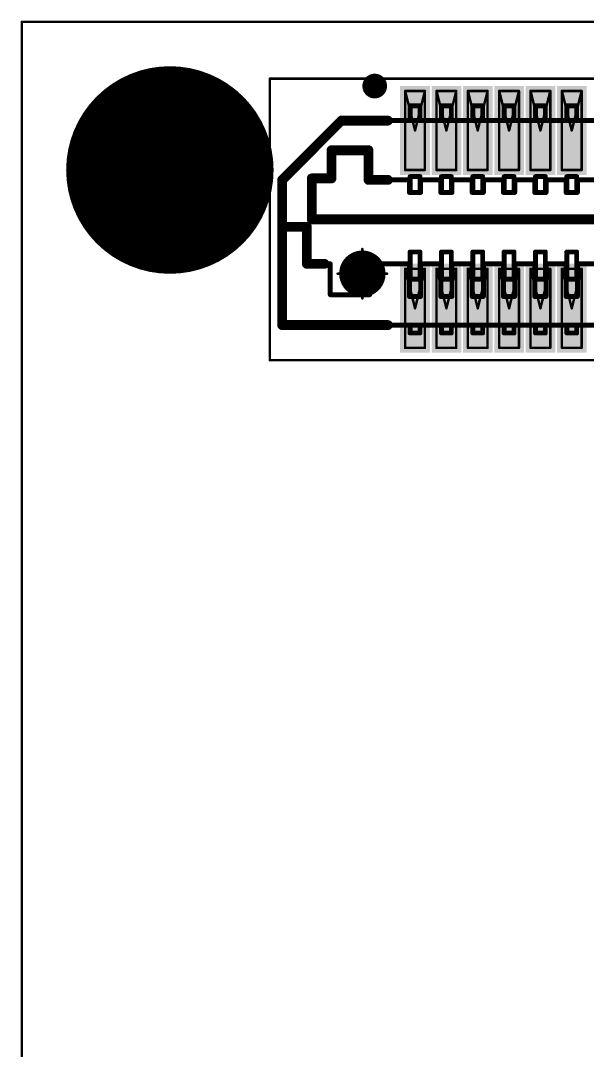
# Model space of a CAD drawing. Extents: x 30 to 73, y 30 to 110.
# Drawn here: x 29.97 to 41.46, y 89.17 to 110.03 of the extents above; entities that cross this region are included whole.
import ezdxf

# ---------------------------------------------------------------- set-up
doc = ezdxf.new("R2010")
doc.units = 0
doc.layers.get('0').update_dxf_attribs({"linetype": 'CONTINUOUS'})
for name, color, linetype in [('BOTTOMLAYER', 5, 'CONTINUOUS'), ('BOTTOMSOLDER', 6, 'CONTINUOUS'), ('MECHANICAL1', 6, 'CONTINUOUS'), ('MECHANICAL14', 56, 'CONTINUOUS'), ('MECHANICAL15', 56, 'CONTINUOUS'), ('MECHANICAL8', 56, 'CONTINUOUS'), ('MULTILAYER', 9, 'CONTINUOUS'), ('TOPLAYER', 1, 'CONTINUOUS'), ('TOPOVERLAY', 2, 'CONTINUOUS'), ('TOPPASTE', 8, 'CONTINUOUS'), ('TOPSOLDER', 216, 'CONTINUOUS')]:
    doc.layers.add(name, color=color, linetype=linetype)

# ---------------------------------------------------------------- blocks, each defined once
blk = doc.blocks.new('SAMTEC_LSS_120_03_L_DV_A_1')
at = {"layer": 'BOTTOMLAYER', "const_width": 0.249999}
blk.add_lwpolyline([(6.975003, 1.1, 1), (7.225, 1.1, 1)], format="xyb", close=True, dxfattribs=at)
at = {"layer": 'BOTTOMSOLDER', "const_width": 0.449999}
blk.add_lwpolyline([(6.875003, 1.1, 1), (7.324999, 1.1, 1)], format="xyb", close=True, dxfattribs=at)
at = {"layer": 'MECHANICAL14', "const_width": 0.1}
for points in [[(2.9575, 2.3), (2.7575, 2.3)], [(2.7575, 2.3), (2.7575, 2.140001)], [(2.9575, 2.3), (2.9575, 2.140001)], [(3.5925, 2.3), (3.3925, 2.3)], [(3.3925, 2.3), (3.3925, 2.140001)], [(3.5925, 2.3), (3.5925, 2.140001)], [(4.2275, 2.3), (4.0275, 2.3)], [(4.0275, 2.3), (4.0275, 2.140001)], [(4.2275, 2.3), (4.2275, 2.140001)], [(4.8625, 2.3), (4.6625, 2.3)], [(4.6625, 2.3), (4.6625, 2.140001)], [(4.8625, 2.3), (4.8625, 2.140001)], [(5.4975, 2.3), (5.2975, 2.3)], [(5.2975, 2.3), (5.2975, 2.140001)], [(5.4975, 2.3), (5.4975, 2.140001)], [(6.1325, 2.3), (5.9325, 2.3)], [(5.9325, 2.3), (5.9325, 2.140001)], [(6.1325, 2.3), (6.1325, 2.140001)], [(8.724999, 2.140001), (-8.724999, 2.140001)], [(8.724999, 2.140001), (8.724999, -0.800001)], [(2.9718, 1.560401), (2.7432, 1.560401)], [(2.7432, 1.560401), (2.7432, 0.900001)], [(2.9718, 1.560401), (2.9718, 0.900001)], [(3.6068, 1.560401), (3.3782, 1.560401)], [(3.3782, 1.560401), (3.3782, 0.900001)], [(3.6068, 1.560401), (3.6068, 0.900001)], [(4.2418, 1.560401), (4.0132, 1.560401)], [(4.0132, 1.560401), (4.0132, 0.900001)], [(4.2418, 1.560401), (4.2418, 0.900001)], [(4.8768, 1.560401), (4.6482, 1.560401)], [(4.6482, 1.560401), (4.6482, 0.900001)], [(4.8768, 1.560401), (4.8768, 0.900001)], [(5.5118, 1.560401), (5.2832, 1.560401)], [(5.2832, 1.560401), (5.2832, 0.900001)], [(5.5118, 1.560401), (5.5118, 0.900001)], [(6.1468, 1.560401), (5.9182, 1.560401)], [(5.9182, 1.560401), (5.9182, 0.900001)], [(6.1468, 1.560401), (6.1468, 0.900001)], [(7.75, 1.525001), (6.949999, 1.525001)], [(6.949999, 1.525001), (6.949999, 0.900001)], [(7.75, 1.525001), (7.75, 0.900001)], [(2.7575, 1.21), (2.7575, 0.660314)], [(2.9575, 1.21), (2.7575, 1.21)], [(2.9575, 1.21), (2.9575, 0.660314)], [(3.3925, 1.21), (3.3925, 0.660314)], [(3.5925, 1.21), (3.3925, 1.21)], [(3.5925, 1.21), (3.5925, 0.660314)], [(4.0275, 1.21), (4.0275, 0.660314)], [(4.2275, 1.21), (4.0275, 1.21)], [(4.2275, 1.21), (4.2275, 0.660314)], [(4.6625, 1.21), (4.6625, 0.660314)], [(4.8625, 1.21), (4.6625, 1.21)], [(4.8625, 1.21), (4.8625, 0.660314)], [(5.2975, 1.21), (5.2975, 0.660314)], [(5.4975, 1.21), (5.2975, 1.21)], [(5.4975, 1.21), (5.4975, 0.660314)], [(5.9325, 1.21), (5.9325, 0.660314)], [(6.1325, 1.21), (5.9325, 1.21)], [(6.1325, 1.21), (6.1325, 0.660314)], [(2.7432, 0.900001), (2.3368, 0.900001)], [(3.3782, 0.900001), (2.9718, 0.900001)], [(4.0132, 0.900001), (3.6068, 0.900001)], [(4.6482, 0.900001), (4.2418, 0.900001)], [(5.2832, 0.900001), (4.8768, 0.900001)], [(5.9182, 0.900001), (5.5118, 0.900001)], [(6.949999, 0.900001), (6.1468, 0.900001)], [(8.225, 0.900001), (7.75, 0.900001)], [(8.225, 0.900001), (8.225, 0.15)], [(2.9575, 0.660314), (2.7575, 0.660314)], [(3.5925, 0.660314), (3.3925, 0.660314)], [(4.2275, 0.660314), (4.0275, 0.660314)], [(4.8625, 0.660314), (4.6625, 0.660314)], [(5.4975, 0.660314), (5.2975, 0.660314)], [(6.1325, 0.660314), (5.9325, 0.660314)], [(8.125, 0), (-8.125, 0)], [(8.125, 0), (8.125, -0.830001)], [(8.724999, 0.15), (8.225, 0.15)], [(2.9718, -0.546001), (2.7432, -0.546001)], [(2.7432, -0.546001), (2.7432, -0.800001)], [(2.7575, -0.546001), (2.7575, -0.866013)], [(2.9575, -0.546001), (2.9575, -0.865967)], [(2.9718, -0.546001), (2.9718, -0.800001)], [(3.6068, -0.546001), (3.3782, -0.546001)], [(3.3782, -0.546001), (3.3782, -0.800001)], [(3.3925, -0.546001), (3.3925, -0.866013)], [(3.5925, -0.546001), (3.5925, -0.865967)], [(3.6068, -0.546001), (3.6068, -0.800001)], [(4.2418, -0.546001), (4.0132, -0.546001)], [(4.0132, -0.546001), (4.0132, -0.800001)], [(4.0275, -0.546001), (4.0275, -0.866013)], [(4.2275, -0.546001), (4.2275, -0.865967)], [(4.2418, -0.546001), (4.2418, -0.800001)], [(4.8768, -0.546001), (4.6482, -0.546001)], [(4.6482, -0.546001), (4.6482, -0.800001)], [(4.6625, -0.546001), (4.6625, -0.866013)], [(4.8625, -0.546001), (4.8625, -0.865967)], [(4.8768, -0.546001), (4.8768, -0.800001)], [(5.5118, -0.546001), (5.2832, -0.546001)], [(5.2832, -0.546001), (5.2832, -0.800001)], [(5.2975, -0.546001), (5.2975, -0.866013)], [(5.4975, -0.546001), (5.4975, -0.865967)], [(5.5118, -0.546001), (5.5118, -0.800001)], [(6.1468, -0.546001), (5.9182, -0.546001)], [(5.9182, -0.546001), (5.9182, -0.800001)], [(5.9325, -0.546001), (5.9325, -0.866013)], [(6.1325, -0.546001), (6.1325, -0.865967)], [(6.1468, -0.546001), (6.1468, -0.800001)], [(2.7432, -0.800001), (2.3368, -0.800001)], [(2.9575, -0.865967), (2.7575, -0.866013)], [(3.3782, -0.800001), (2.9718, -0.800001)], [(3.5925, -0.865967), (3.3925, -0.866013)], [(4.0132, -0.800001), (3.6068, -0.800001)], [(4.2275, -0.865967), (4.0275, -0.866013)], [(4.6482, -0.800001), (4.2418, -0.800001)], [(4.8625, -0.865967), (4.6625, -0.866013)], [(5.2832, -0.800001), (4.8768, -0.800001)], [(5.4975, -0.865967), (5.2975, -0.866013)], [(5.9182, -0.800001), (5.5118, -0.800001)], [(6.1325, -0.865967), (5.9325, -0.866013)], [(6.975, -0.800001), (6.1468, -0.800001)], [(6.975, -0.800001), (6.975, -1.4)], [(8.724999, -0.800001), (7.524999, -2.000001)], [(8.125, -0.830001), (7.725001, -0.830001)], [(7.725001, -0.830001), (7.725001, -1.4)], [(7.725001, -1.4), (6.975, -1.4)], [(7.524999, -2.000001), (-7.524999, -2.000001)], [(2.7575, -2.000001), (2.7575, -2.3)], [(2.9575, -2.000001), (2.9575, -2.3)], [(3.3925, -2.000001), (3.3925, -2.3)], [(3.5925, -2.000001), (3.5925, -2.3)], [(4.0275, -2.000001), (4.0275, -2.3)], [(4.2275, -2.000001), (4.2275, -2.3)], [(4.6625, -2.000001), (4.6625, -2.3)], [(4.8625, -2.000001), (4.8625, -2.3)], [(5.2975, -2.000001), (5.2975, -2.3)], [(5.4975, -2.000001), (5.4975, -2.3)], [(5.9325, -2.000001), (5.9325, -2.3)], [(6.1325, -2.000001), (6.1325, -2.3)], [(2.9575, -2.3), (2.7575, -2.3)], [(3.5925, -2.3), (3.3925, -2.3)], [(4.2275, -2.3), (4.0275, -2.3)], [(4.8625, -2.3), (4.6625, -2.3)], [(5.4975, -2.3), (5.2975, -2.3)], [(6.1325, -2.3), (5.9325, -2.3)]]:
    blk.add_lwpolyline(points, dxfattribs=at)
at = {"layer": 'MECHANICAL14', "const_width": 0.05}
for points in [[(2.732502, 2.3, 1), (2.782499, 2.3, 1)], [(2.732502, 2.3, 1), (2.782499, 2.3, 1)], [(2.932501, 2.3, 1), (2.982498, 2.3, 1)], [(2.932501, 2.3, 1), (2.982498, 2.3, 1)], [(3.367502, 2.3, 1), (3.417499, 2.3, 1)], [(3.367502, 2.3, 1), (3.417499, 2.3, 1)], [(3.567501, 2.3, 1), (3.617498, 2.3, 1)], [(3.567501, 2.3, 1), (3.617498, 2.3, 1)], [(4.002502, 2.3, 1), (4.052499, 2.3, 1)], [(4.002502, 2.3, 1), (4.052499, 2.3, 1)], [(4.202501, 2.3, 1), (4.252498, 2.3, 1)], [(4.202501, 2.3, 1), (4.252498, 2.3, 1)], [(4.637502, 2.3, 1), (4.687499, 2.3, 1)], [(4.637502, 2.3, 1), (4.687499, 2.3, 1)], [(4.837501, 2.3, 1), (4.887498, 2.3, 1)], [(4.837501, 2.3, 1), (4.887498, 2.3, 1)], [(5.272502, 2.3, 1), (5.322499, 2.3, 1)], [(5.272502, 2.3, 1), (5.322499, 2.3, 1)], [(5.472501, 2.3, 1), (5.522498, 2.3, 1)], [(5.472501, 2.3, 1), (5.522498, 2.3, 1)], [(5.907502, 2.3, 1), (5.957499, 2.3, 1)], [(5.907502, 2.3, 1), (5.957499, 2.3, 1)], [(6.107501, 2.3, 1), (6.157498, 2.3, 1)], [(6.107501, 2.3, 1), (6.157498, 2.3, 1)], [(2.732502, 2.140001, 1), (2.782499, 2.140001, 1)], [(2.932501, 2.140001, 1), (2.982498, 2.140001, 1)], [(3.367502, 2.140001, 1), (3.417499, 2.140001, 1)], [(3.567501, 2.140001, 1), (3.617498, 2.140001, 1)], [(4.002502, 2.140001, 1), (4.052499, 2.140001, 1)], [(4.202501, 2.140001, 1), (4.252498, 2.140001, 1)], [(4.637502, 2.140001, 1), (4.687499, 2.140001, 1)], [(4.837501, 2.140001, 1), (4.887498, 2.140001, 1)], [(5.272502, 2.140001, 1), (5.322499, 2.140001, 1)], [(5.472501, 2.140001, 1), (5.522498, 2.140001, 1)], [(5.907502, 2.140001, 1), (5.957499, 2.140001, 1)], [(6.107501, 2.140001, 1), (6.157498, 2.140001, 1)], [(8.7, 2.140001, 1), (8.749998, 2.140001, 1)], [(8.7, 2.140001, 1), (8.749998, 2.140001, 1)], [(2.718201, 1.560401, 1), (2.768199, 1.560401, 1)], [(2.718201, 1.560401, 1), (2.768199, 1.560401, 1)], [(2.946801, 1.560401, 1), (2.996799, 1.560401, 1)], [(2.946801, 1.560401, 1), (2.996799, 1.560401, 1)], [(3.353201, 1.560401, 1), (3.403199, 1.560401, 1)], [(3.353201, 1.560401, 1), (3.403199, 1.560401, 1)], [(3.581801, 1.560401, 1), (3.631799, 1.560401, 1)], [(3.581801, 1.560401, 1), (3.631799, 1.560401, 1)], [(3.988201, 1.560401, 1), (4.038199, 1.560401, 1)], [(3.988201, 1.560401, 1), (4.038199, 1.560401, 1)], [(4.216801, 1.560401, 1), (4.266799, 1.560401, 1)], [(4.216801, 1.560401, 1), (4.266799, 1.560401, 1)], [(4.623201, 1.560401, 1), (4.673199, 1.560401, 1)], [(4.623201, 1.560401, 1), (4.673199, 1.560401, 1)], [(4.851801, 1.560401, 1), (4.901799, 1.560401, 1)], [(4.851801, 1.560401, 1), (4.901799, 1.560401, 1)], [(5.258201, 1.560401, 1), (5.308199, 1.560401, 1)], [(5.258201, 1.560401, 1), (5.308199, 1.560401, 1)], [(5.486801, 1.560401, 1), (5.536799, 1.560401, 1)], [(5.486801, 1.560401, 1), (5.536799, 1.560401, 1)], [(5.893201, 1.560401, 1), (5.943199, 1.560401, 1)], [(5.893201, 1.560401, 1), (5.943199, 1.560401, 1)], [(6.121801, 1.560401, 1), (6.171799, 1.560401, 1)], [(6.121801, 1.560401, 1), (6.171799, 1.560401, 1)], [(6.925, 1.525001, 1), (6.974997, 1.525001, 1)], [(6.925, 1.525001, 1), (6.974997, 1.525001, 1)], [(7.725001, 1.525001, 1), (7.774998, 1.525001, 1)], [(7.725001, 1.525001, 1), (7.774998, 1.525001, 1)], [(2.732502, 1.21, 1), (2.782499, 1.21, 1)], [(2.732502, 1.21, 1), (2.782499, 1.21, 1)], [(2.932501, 1.21, 1), (2.982498, 1.21, 1)], [(2.932501, 1.21, 1), (2.982498, 1.21, 1)], [(3.367502, 1.21, 1), (3.417499, 1.21, 1)], [(3.367502, 1.21, 1), (3.417499, 1.21, 1)], [(3.567501, 1.21, 1), (3.617498, 1.21, 1)], [(3.567501, 1.21, 1), (3.617498, 1.21, 1)], [(4.002502, 1.21, 1), (4.052499, 1.21, 1)], [(4.002502, 1.21, 1), (4.052499, 1.21, 1)], [(4.202501, 1.21, 1), (4.252498, 1.21, 1)], [(4.202501, 1.21, 1), (4.252498, 1.21, 1)], [(4.637502, 1.21, 1), (4.687499, 1.21, 1)], [(4.637502, 1.21, 1), (4.687499, 1.21, 1)], [(4.837501, 1.21, 1), (4.887498, 1.21, 1)], [(4.837501, 1.21, 1), (4.887498, 1.21, 1)], [(5.272502, 1.21, 1), (5.322499, 1.21, 1)], [(5.272502, 1.21, 1), (5.322499, 1.21, 1)], [(5.472501, 1.21, 1), (5.522498, 1.21, 1)], [(5.472501, 1.21, 1), (5.522498, 1.21, 1)], [(5.907502, 1.21, 1), (5.957499, 1.21, 1)], [(5.907502, 1.21, 1), (5.957499, 1.21, 1)], [(6.107501, 1.21, 1), (6.157498, 1.21, 1)], [(6.107501, 1.21, 1), (6.157498, 1.21, 1)], [(2.718201, 0.900001, 1), (2.768199, 0.900001, 1)], [(2.718201, 0.900001, 1), (2.768199, 0.900001, 1)], [(2.946801, 0.900001, 1), (2.996799, 0.900001, 1)], [(2.946801, 0.900001, 1), (2.996799, 0.900001, 1)], [(3.353201, 0.900001, 1), (3.403199, 0.900001, 1)], [(3.353201, 0.900001, 1), (3.403199, 0.900001, 1)], [(3.581801, 0.900001, 1), (3.631799, 0.900001, 1)], [(3.581801, 0.900001, 1), (3.631799, 0.900001, 1)], [(3.988201, 0.900001, 1), (4.038199, 0.900001, 1)], [(3.988201, 0.900001, 1), (4.038199, 0.900001, 1)], [(4.216801, 0.900001, 1), (4.266799, 0.900001, 1)], [(4.216801, 0.900001, 1), (4.266799, 0.900001, 1)], [(4.623201, 0.900001, 1), (4.673199, 0.900001, 1)], [(4.623201, 0.900001, 1), (4.673199, 0.900001, 1)], [(4.851801, 0.900001, 1), (4.901799, 0.900001, 1)], [(4.851801, 0.900001, 1), (4.901799, 0.900001, 1)], [(5.258201, 0.900001, 1), (5.308199, 0.900001, 1)], [(5.258201, 0.900001, 1), (5.308199, 0.900001, 1)], [(5.486801, 0.900001, 1), (5.536799, 0.900001, 1)], [(5.486801, 0.900001, 1), (5.536799, 0.900001, 1)], [(5.893201, 0.900001, 1), (5.943199, 0.900001, 1)], [(5.893201, 0.900001, 1), (5.943199, 0.900001, 1)], [(6.121801, 0.900001, 1), (6.171799, 0.900001, 1)], [(6.121801, 0.900001, 1), (6.171799, 0.900001, 1)], [(6.925, 0.900001, 1), (6.974997, 0.900001, 1)], [(6.925, 0.900001, 1), (6.974997, 0.900001, 1)], [(7.725001, 0.900001, 1), (7.774998, 0.900001, 1)], [(7.725001, 0.900001, 1), (7.774998, 0.900001, 1)], [(8.200001, 0.900001, 1), (8.249999, 0.900001, 1)], [(8.200001, 0.900001, 1), (8.249999, 0.900001, 1)], [(2.732502, 0.660314, 1), (2.782499, 0.660314, 1)], [(2.732502, 0.660314, 1), (2.782499, 0.660314, 1)], [(2.932501, 0.660314, 1), (2.982498, 0.660314, 1)], [(2.932501, 0.660314, 1), (2.982498, 0.660314, 1)], [(3.367502, 0.660314, 1), (3.417499, 0.660314, 1)], [(3.367502, 0.660314, 1), (3.417499, 0.660314, 1)], [(3.567501, 0.660314, 1), (3.617498, 0.660314, 1)], [(3.567501, 0.660314, 1), (3.617498, 0.660314, 1)], [(4.002502, 0.660314, 1), (4.052499, 0.660314, 1)], [(4.002502, 0.660314, 1), (4.052499, 0.660314, 1)], [(4.202501, 0.660314, 1), (4.252498, 0.660314, 1)], [(4.202501, 0.660314, 1), (4.252498, 0.660314, 1)], [(4.637502, 0.660314, 1), (4.687499, 0.660314, 1)], [(4.637502, 0.660314, 1), (4.687499, 0.660314, 1)], [(4.837501, 0.660314, 1), (4.887498, 0.660314, 1)], [(4.837501, 0.660314, 1), (4.887498, 0.660314, 1)], [(5.272502, 0.660314, 1), (5.322499, 0.660314, 1)], [(5.272502, 0.660314, 1), (5.322499, 0.660314, 1)], [(5.472501, 0.660314, 1), (5.522498, 0.660314, 1)], [(5.472501, 0.660314, 1), (5.522498, 0.660314, 1)], [(5.907502, 0.660314, 1), (5.957499, 0.660314, 1)], [(5.907502, 0.660314, 1), (5.957499, 0.660314, 1)], [(6.107501, 0.660314, 1), (6.157498, 0.660314, 1)], [(6.107501, 0.660314, 1), (6.157498, 0.660314, 1)], [(8.100002, 0, 1), (8.149999, 0, 1)], [(8.100002, 0, 1), (8.149999, 0, 1)], [(8.200001, 0.15, 1), (8.249999, 0.15, 1)], [(8.200001, 0.15, 1), (8.249999, 0.15, 1)], [(8.7, 0.15, 1), (8.749998, 0.15, 1)], [(2.718201, -0.546001, 1), (2.768199, -0.546001, 1)], [(2.718201, -0.546001, 1), (2.768199, -0.546001, 1)], [(2.732502, -0.546001, 1), (2.782499, -0.546001, 1)], [(2.932501, -0.546001, 1), (2.982498, -0.546001, 1)], [(2.946801, -0.546001, 1), (2.996799, -0.546001, 1)], [(2.946801, -0.546001, 1), (2.996799, -0.546001, 1)], [(3.353201, -0.546001, 1), (3.403199, -0.546001, 1)], [(3.353201, -0.546001, 1), (3.403199, -0.546001, 1)], [(3.367502, -0.546001, 1), (3.417499, -0.546001, 1)], [(3.567501, -0.546001, 1), (3.617498, -0.546001, 1)], [(3.581801, -0.546001, 1), (3.631799, -0.546001, 1)], [(3.581801, -0.546001, 1), (3.631799, -0.546001, 1)], [(3.988201, -0.546001, 1), (4.038199, -0.546001, 1)], [(3.988201, -0.546001, 1), (4.038199, -0.546001, 1)], [(4.002502, -0.546001, 1), (4.052499, -0.546001, 1)], [(4.202501, -0.546001, 1), (4.252498, -0.546001, 1)], [(4.216801, -0.546001, 1), (4.266799, -0.546001, 1)], [(4.216801, -0.546001, 1), (4.266799, -0.546001, 1)], [(4.623201, -0.546001, 1), (4.673199, -0.546001, 1)], [(4.623201, -0.546001, 1), (4.673199, -0.546001, 1)], [(4.637502, -0.546001, 1), (4.687499, -0.546001, 1)], [(4.837501, -0.546001, 1), (4.887498, -0.546001, 1)], [(4.851801, -0.546001, 1), (4.901799, -0.546001, 1)], [(4.851801, -0.546001, 1), (4.901799, -0.546001, 1)], [(5.258201, -0.546001, 1), (5.308199, -0.546001, 1)], [(5.258201, -0.546001, 1), (5.308199, -0.546001, 1)], [(5.272502, -0.546001, 1), (5.322499, -0.546001, 1)], [(5.472501, -0.546001, 1), (5.522498, -0.546001, 1)], [(5.486801, -0.546001, 1), (5.536799, -0.546001, 1)], [(5.486801, -0.546001, 1), (5.536799, -0.546001, 1)], [(5.893201, -0.546001, 1), (5.943199, -0.546001, 1)], [(5.893201, -0.546001, 1), (5.943199, -0.546001, 1)], [(5.907502, -0.546001, 1), (5.957499, -0.546001, 1)], [(6.107501, -0.546001, 1), (6.157498, -0.546001, 1)], [(6.121801, -0.546001, 1), (6.171799, -0.546001, 1)], [(6.121801, -0.546001, 1), (6.171799, -0.546001, 1)], [(2.718201, -0.800001, 1), (2.768199, -0.800001, 1)], [(2.718201, -0.800001, 1), (2.768199, -0.800001, 1)], [(2.732502, -0.866013, 1), (2.782499, -0.866013, 1)], [(2.732502, -0.866013, 1), (2.782499, -0.866013, 1)], [(2.932501, -0.865967, 1), (2.982498, -0.865967, 1)], [(2.932501, -0.865967, 1), (2.982498, -0.865967, 1)], [(2.946801, -0.800001, 1), (2.996799, -0.800001, 1)], [(2.946801, -0.800001, 1), (2.996799, -0.800001, 1)], [(3.353201, -0.800001, 1), (3.403199, -0.800001, 1)], [(3.353201, -0.800001, 1), (3.403199, -0.800001, 1)], [(3.367502, -0.866013, 1), (3.417499, -0.866013, 1)], [(3.367502, -0.866013, 1), (3.417499, -0.866013, 1)], [(3.567501, -0.865967, 1), (3.617498, -0.865967, 1)], [(3.567501, -0.865967, 1), (3.617498, -0.865967, 1)], [(3.581801, -0.800001, 1), (3.631799, -0.800001, 1)], [(3.581801, -0.800001, 1), (3.631799, -0.800001, 1)], [(3.988201, -0.800001, 1), (4.038199, -0.800001, 1)], [(3.988201, -0.800001, 1), (4.038199, -0.800001, 1)], [(4.002502, -0.866013, 1), (4.052499, -0.866013, 1)], [(4.002502, -0.866013, 1), (4.052499, -0.866013, 1)], [(4.202501, -0.865967, 1), (4.252498, -0.865967, 1)], [(4.202501, -0.865967, 1), (4.252498, -0.865967, 1)], [(4.216801, -0.800001, 1), (4.266799, -0.800001, 1)], [(4.216801, -0.800001, 1), (4.266799, -0.800001, 1)], [(4.623201, -0.800001, 1), (4.673199, -0.800001, 1)], [(4.623201, -0.800001, 1), (4.673199, -0.800001, 1)], [(4.637502, -0.866013, 1), (4.687499, -0.866013, 1)], [(4.637502, -0.866013, 1), (4.687499, -0.866013, 1)], [(4.837501, -0.865967, 1), (4.887498, -0.865967, 1)], [(4.837501, -0.865967, 1), (4.887498, -0.865967, 1)], [(4.851801, -0.800001, 1), (4.901799, -0.800001, 1)], [(4.851801, -0.800001, 1), (4.901799, -0.800001, 1)], [(5.258201, -0.800001, 1), (5.308199, -0.800001, 1)], [(5.258201, -0.800001, 1), (5.308199, -0.800001, 1)], [(5.272502, -0.866013, 1), (5.322499, -0.866013, 1)], [(5.272502, -0.866013, 1), (5.322499, -0.866013, 1)], [(5.472501, -0.865967, 1), (5.522498, -0.865967, 1)], [(5.472501, -0.865967, 1), (5.522498, -0.865967, 1)], [(5.486801, -0.800001, 1), (5.536799, -0.800001, 1)], [(5.486801, -0.800001, 1), (5.536799, -0.800001, 1)], [(5.893201, -0.800001, 1), (5.943199, -0.800001, 1)], [(5.893201, -0.800001, 1), (5.943199, -0.800001, 1)], [(5.907502, -0.866013, 1), (5.957499, -0.866013, 1)], [(5.907502, -0.866013, 1), (5.957499, -0.866013, 1)], [(6.107501, -0.865967, 1), (6.157498, -0.865967, 1)], [(6.107501, -0.865967, 1), (6.157498, -0.865967, 1)], [(6.121801, -0.800001, 1), (6.171799, -0.800001, 1)], [(6.121801, -0.800001, 1), (6.171799, -0.800001, 1)], [(6.950001, -0.800001, 1), (6.999999, -0.800001, 1)], [(6.950001, -0.800001, 1), (6.999999, -0.800001, 1)], [(7.700002, -0.830001, 1), (7.75, -0.830001, 1)], [(7.700002, -0.830001, 1), (7.75, -0.830001, 1)], [(8.100002, -0.830001, 1), (8.149999, -0.830001, 1)], [(8.100002, -0.830001, 1), (8.149999, -0.830001, 1)], [(8.7, -0.800001, 1), (8.749998, -0.800001, 1)], [(8.7, -0.800001, 1), (8.749998, -0.800001, 1)], [(6.950001, -1.4, 1), (6.999999, -1.4, 1)], [(6.950001, -1.4, 1), (6.999999, -1.4, 1)], [(7.700002, -1.4, 1), (7.75, -1.4, 1)], [(7.700002, -1.4, 1), (7.75, -1.4, 1)], [(2.732502, -2.000001, 1), (2.782499, -2.000001, 1)], [(2.932501, -2.000001, 1), (2.982498, -2.000001, 1)], [(3.367502, -2.000001, 1), (3.417499, -2.000001, 1)], [(3.567501, -2.000001, 1), (3.617498, -2.000001, 1)], [(4.002502, -2.000001, 1), (4.052499, -2.000001, 1)], [(4.202501, -2.000001, 1), (4.252498, -2.000001, 1)], [(4.637502, -2.000001, 1), (4.687499, -2.000001, 1)], [(4.837501, -2.000001, 1), (4.887498, -2.000001, 1)], [(5.272502, -2.000001, 1), (5.322499, -2.000001, 1)], [(5.472501, -2.000001, 1), (5.522498, -2.000001, 1)], [(5.907502, -2.000001, 1), (5.957499, -2.000001, 1)], [(6.107501, -2.000001, 1), (6.157498, -2.000001, 1)], [(7.5, -2.000001, 1), (7.549998, -2.000001, 1)], [(7.5, -2.000001, 1), (7.549998, -2.000001, 1)], [(2.732502, -2.3, 1), (2.782499, -2.3, 1)], [(2.732502, -2.3, 1), (2.782499, -2.3, 1)], [(2.932501, -2.3, 1), (2.982498, -2.3, 1)], [(2.932501, -2.3, 1), (2.982498, -2.3, 1)], [(3.367502, -2.3, 1), (3.417499, -2.3, 1)], [(3.367502, -2.3, 1), (3.417499, -2.3, 1)], [(3.567501, -2.3, 1), (3.617498, -2.3, 1)], [(3.567501, -2.3, 1), (3.617498, -2.3, 1)], [(4.002502, -2.3, 1), (4.052499, -2.3, 1)], [(4.002502, -2.3, 1), (4.052499, -2.3, 1)], [(4.202501, -2.3, 1), (4.252498, -2.3, 1)], [(4.202501, -2.3, 1), (4.252498, -2.3, 1)], [(4.637502, -2.3, 1), (4.687499, -2.3, 1)], [(4.637502, -2.3, 1), (4.687499, -2.3, 1)], [(4.837501, -2.3, 1), (4.887498, -2.3, 1)], [(4.837501, -2.3, 1), (4.887498, -2.3, 1)], [(5.272502, -2.3, 1), (5.322499, -2.3, 1)], [(5.272502, -2.3, 1), (5.322499, -2.3, 1)], [(5.472501, -2.3, 1), (5.522498, -2.3, 1)], [(5.472501, -2.3, 1), (5.522498, -2.3, 1)], [(5.907502, -2.3, 1), (5.957499, -2.3, 1)], [(5.907502, -2.3, 1), (5.957499, -2.3, 1)], [(6.107501, -2.3, 1), (6.157498, -2.3, 1)], [(6.107501, -2.3, 1), (6.157498, -2.3, 1)]]:
    blk.add_lwpolyline(points, format="xyb", close=True, dxfattribs=at)
at = {"layer": 'MECHANICAL15', "const_width": 0.05}
for points in [[(8.975001, 2.849999), (-8.975001, 2.849999)], [(8.975001, 2.849999), (8.975001, -2.849999)], [(8.975001, -2.849999), (-8.975001, -2.849999)]]:
    blk.add_lwpolyline(points, dxfattribs=at)
at = {"layer": 'MECHANICAL15', "const_width": 0.024999}
for points in [[(8.962502, 2.849999, 1), (8.9875, 2.849999, 1)], [(8.962502, 2.849999, 1), (8.9875, 2.849999, 1)], [(8.962502, -2.849999, 1), (8.9875, -2.849999, 1)], [(8.962502, -2.849999, 1), (8.9875, -2.849999, 1)]]:
    blk.add_lwpolyline(points, format="xyb", close=True, dxfattribs=at)
at = {"layer": 'MECHANICAL8', "const_width": 0.05}
for points in [[(2.6575, 2.6), (2.6575, 1.000001)], [(3.0575, 2.6), (2.6575, 2.6)], [(3.0575, 2.6), (3.0575, 1.000001)], [(3.2925, 2.6), (3.2925, 1.000001)], [(3.6925, 2.6), (3.2925, 2.6)], [(3.6925, 2.6), (3.6925, 1.000001)], [(3.9275, 2.6), (3.9275, 1.000001)], [(4.3275, 2.6), (3.9275, 2.6)], [(4.3275, 2.6), (4.3275, 1.000001)], [(4.5625, 2.6), (4.5625, 1.000001)], [(4.9625, 2.6), (4.5625, 2.6)], [(4.9625, 2.6), (4.9625, 1.000001)], [(5.1975, 2.6), (5.1975, 1.000001)], [(5.5975, 2.6), (5.1975, 2.6)], [(5.5975, 2.6), (5.5975, 1.000001)], [(5.8325, 2.6), (5.8325, 1.000001)], [(6.2325, 2.6), (5.8325, 2.6)], [(6.2325, 2.6), (6.2325, 1.000001)], [(2.8575, 1.799999), (2.6575, 1.000001)], [(3.0575, 1.000001), (2.8575, 1.799999)], [(3.4925, 1.799999), (3.2925, 1.000001)], [(3.6925, 1.000001), (3.4925, 1.799999)], [(4.1275, 1.799999), (3.9275, 1.000001)], [(4.3275, 1.000001), (4.1275, 1.799999)], [(4.7625, 1.799999), (4.5625, 1.000001)], [(4.9625, 1.000001), (4.7625, 1.799999)], [(5.3975, 1.799999), (5.1975, 1.000001)], [(5.5975, 1.000001), (5.3975, 1.799999)], [(6.0325, 1.799999), (5.8325, 1.000001)], [(6.2325, 1.000001), (6.0325, 1.799999)], [(7.100001, 1.599999), (7.100001, 1.1)], [(7.100001, 1.1), (6.6, 1.1)], [(7.6, 1.1), (7.100001, 1.1)], [(7.100001, 1.1), (7.100001, 0.599999)], [(3.0575, 1.000001), (2.6575, 1.000001)], [(3.6925, 1.000001), (3.2925, 1.000001)], [(4.3275, 1.000001), (3.9275, 1.000001)], [(4.9625, 1.000001), (4.5625, 1.000001)], [(5.5975, 1.000001), (5.1975, 1.000001)], [(6.2325, 1.000001), (5.8325, 1.000001)], [(2.6575, -1.000001), (2.6575, -2.6)], [(3.0575, -1.000001), (2.6575, -1.000001)], [(3.0575, -1.000001), (3.0575, -2.6)], [(3.2925, -1.000001), (3.2925, -2.6)], [(3.6925, -1.000001), (3.2925, -1.000001)], [(3.6925, -1.000001), (3.6925, -2.6)], [(3.9275, -1.000001), (3.9275, -2.6)], [(4.3275, -1.000001), (3.9275, -1.000001)], [(4.3275, -1.000001), (4.3275, -2.6)], [(4.5625, -1.000001), (4.5625, -2.6)], [(4.9625, -1.000001), (4.5625, -1.000001)], [(4.9625, -1.000001), (4.9625, -2.6)], [(5.1975, -1.000001), (5.1975, -2.6)], [(5.5975, -1.000001), (5.1975, -1.000001)], [(5.5975, -1.000001), (5.5975, -2.6)], [(5.8325, -1.000001), (5.8325, -2.6)], [(6.2325, -1.000001), (5.8325, -1.000001)], [(6.2325, -1.000001), (6.2325, -2.6)], [(2.8575, -1.799999), (2.6575, -2.6)], [(3.0575, -2.6), (2.8575, -1.799999)], [(3.4925, -1.799999), (3.2925, -2.6)], [(3.6925, -2.6), (3.4925, -1.799999)], [(4.1275, -1.799999), (3.9275, -2.6)], [(4.3275, -2.6), (4.1275, -1.799999)], [(4.7625, -1.799999), (4.5625, -2.6)], [(4.9625, -2.6), (4.7625, -1.799999)], [(5.3975, -1.799999), (5.1975, -2.6)], [(5.5975, -2.6), (5.3975, -1.799999)], [(6.0325, -1.799999), (5.8325, -2.6)], [(6.2325, -2.6), (6.0325, -1.799999)], [(3.0575, -2.6), (2.6575, -2.6)], [(3.6925, -2.6), (3.2925, -2.6)], [(4.3275, -2.6), (3.9275, -2.6)], [(4.9625, -2.6), (4.5625, -2.6)], [(5.5975, -2.6), (5.1975, -2.6)], [(6.2325, -2.6), (5.8325, -2.6)]]:
    blk.add_lwpolyline(points, dxfattribs=at)
at = {"layer": 'MECHANICAL8'}
for points, const_width in [([(2.645001, 2.6, 1), (2.67, 2.6, 1)], 0.024999), ([(2.645001, 2.6, 1), (2.67, 2.6, 1)], 0.024999), ([(3.045, 2.6, 1), (3.069999, 2.6, 1)], 0.024999), ([(3.045, 2.6, 1), (3.069999, 2.6, 1)], 0.024999), ([(3.280001, 2.6, 1), (3.305, 2.6, 1)], 0.024999), ([(3.280001, 2.6, 1), (3.305, 2.6, 1)], 0.024999), ([(3.68, 2.6, 1), (3.704999, 2.6, 1)], 0.024999), ([(3.68, 2.6, 1), (3.704999, 2.6, 1)], 0.024999), ([(3.915001, 2.6, 1), (3.94, 2.6, 1)], 0.024999), ([(3.915001, 2.6, 1), (3.94, 2.6, 1)], 0.024999), ([(4.315, 2.6, 1), (4.339999, 2.6, 1)], 0.024999), ([(4.315, 2.6, 1), (4.339999, 2.6, 1)], 0.024999), ([(4.550001, 2.6, 1), (4.575, 2.6, 1)], 0.024999), ([(4.550001, 2.6, 1), (4.575, 2.6, 1)], 0.024999), ([(4.95, 2.6, 1), (4.974999, 2.6, 1)], 0.024999), ([(4.95, 2.6, 1), (4.974999, 2.6, 1)], 0.024999), ([(5.185001, 2.6, 1), (5.21, 2.6, 1)], 0.024999), ([(5.185001, 2.6, 1), (5.21, 2.6, 1)], 0.024999), ([(5.585, 2.6, 1), (5.609999, 2.6, 1)], 0.024999), ([(5.585, 2.6, 1), (5.609999, 2.6, 1)], 0.024999), ([(5.820001, 2.6, 1), (5.845, 2.6, 1)], 0.024999), ([(5.820001, 2.6, 1), (5.845, 2.6, 1)], 0.024999), ([(6.22, 2.6, 1), (6.244999, 2.6, 1)], 0.024999), ([(6.22, 2.6, 1), (6.244999, 2.6, 1)], 0.024999), ([(2.845001, 1.799999, 1), (2.869999, 1.799999, 1)], 0.024999), ([(2.845001, 1.799999, 1), (2.869999, 1.799999, 1)], 0.024999), ([(3.480001, 1.799999, 1), (3.504999, 1.799999, 1)], 0.024999), ([(3.480001, 1.799999, 1), (3.504999, 1.799999, 1)], 0.024999), ([(4.115001, 1.799999, 1), (4.139999, 1.799999, 1)], 0.024999), ([(4.115001, 1.799999, 1), (4.139999, 1.799999, 1)], 0.024999), ([(4.750001, 1.799999, 1), (4.774999, 1.799999, 1)], 0.024999), ([(4.750001, 1.799999, 1), (4.774999, 1.799999, 1)], 0.024999), ([(5.385001, 1.799999, 1), (5.409999, 1.799999, 1)], 0.024999), ([(5.385001, 1.799999, 1), (5.409999, 1.799999, 1)], 0.024999), ([(6.020001, 1.799999, 1), (6.044999, 1.799999, 1)], 0.024999), ([(6.020001, 1.799999, 1), (6.044999, 1.799999, 1)], 0.024999), ([(7.545001, 1.1, 1), (6.655001, 1.1, 1)], 0.05), ([(7.087502, 1.599999, 1), (7.1125, 1.599999, 1)], 0.024999), ([(6.5875, 1.1, 1), (6.612499, 1.1, 1)], 0.024999), ([(6.642501, 1.1, 1), (6.6675, 1.1, 1)], 0.024999), ([(7.087502, 1.1, 1), (7.1125, 1.1, 1)], 0.024999), ([(7.087502, 1.1, 1), (7.1125, 1.1, 1)], 0.024999), ([(7.087502, 1.1, 1), (7.1125, 1.1, 1)], 0.024999), ([(7.087502, 1.1, 1), (7.1125, 1.1, 1)], 0.024999), ([(7.532502, 1.1, 1), (7.557501, 1.1, 1)], 0.024999), ([(7.587501, 1.1, 1), (7.612499, 1.1, 1)], 0.024999), ([(2.645001, 1.000001, 1), (2.67, 1.000001, 1)], 0.024999), ([(2.645001, 1.000001, 1), (2.67, 1.000001, 1)], 0.024999), ([(2.645001, 1.000001, 1), (2.67, 1.000001, 1)], 0.024999), ([(3.045, 1.000001, 1), (3.069999, 1.000001, 1)], 0.024999), ([(3.045, 1.000001, 1), (3.069999, 1.000001, 1)], 0.024999), ([(3.045, 1.000001, 1), (3.069999, 1.000001, 1)], 0.024999), ([(3.280001, 1.000001, 1), (3.305, 1.000001, 1)], 0.024999), ([(3.280001, 1.000001, 1), (3.305, 1.000001, 1)], 0.024999), ([(3.280001, 1.000001, 1), (3.305, 1.000001, 1)], 0.024999), ([(3.68, 1.000001, 1), (3.704999, 1.000001, 1)], 0.024999), ([(3.68, 1.000001, 1), (3.704999, 1.000001, 1)], 0.024999), ([(3.68, 1.000001, 1), (3.704999, 1.000001, 1)], 0.024999), ([(3.915001, 1.000001, 1), (3.94, 1.000001, 1)], 0.024999), ([(3.915001, 1.000001, 1), (3.94, 1.000001, 1)], 0.024999), ([(3.915001, 1.000001, 1), (3.94, 1.000001, 1)], 0.024999), ([(4.315, 1.000001, 1), (4.339999, 1.000001, 1)], 0.024999), ([(4.315, 1.000001, 1), (4.339999, 1.000001, 1)], 0.024999), ([(4.315, 1.000001, 1), (4.339999, 1.000001, 1)], 0.024999), ([(4.550001, 1.000001, 1), (4.575, 1.000001, 1)], 0.024999), ([(4.550001, 1.000001, 1), (4.575, 1.000001, 1)], 0.024999), ([(4.550001, 1.000001, 1), (4.575, 1.000001, 1)], 0.024999), ([(4.95, 1.000001, 1), (4.974999, 1.000001, 1)], 0.024999), ([(4.95, 1.000001, 1), (4.974999, 1.000001, 1)], 0.024999), ([(4.95, 1.000001, 1), (4.974999, 1.000001, 1)], 0.024999), ([(5.185001, 1.000001, 1), (5.21, 1.000001, 1)], 0.024999), ([(5.185001, 1.000001, 1), (5.21, 1.000001, 1)], 0.024999), ([(5.185001, 1.000001, 1), (5.21, 1.000001, 1)], 0.024999), ([(5.585, 1.000001, 1), (5.609999, 1.000001, 1)], 0.024999), ([(5.585, 1.000001, 1), (5.609999, 1.000001, 1)], 0.024999), ([(5.585, 1.000001, 1), (5.609999, 1.000001, 1)], 0.024999), ([(5.820001, 1.000001, 1), (5.845, 1.000001, 1)], 0.024999), ([(5.820001, 1.000001, 1), (5.845, 1.000001, 1)], 0.024999), ([(5.820001, 1.000001, 1), (5.845, 1.000001, 1)], 0.024999), ([(6.22, 1.000001, 1), (6.244999, 1.000001, 1)], 0.024999), ([(6.22, 1.000001, 1), (6.244999, 1.000001, 1)], 0.024999), ([(6.22, 1.000001, 1), (6.244999, 1.000001, 1)], 0.024999), ([(7.087502, 0.599999, 1), (7.1125, 0.599999, 1)], 0.024999), ([(2.645001, -1.000001, 1), (2.67, -1.000001, 1)], 0.024999), ([(2.645001, -1.000001, 1), (2.67, -1.000001, 1)], 0.024999), ([(3.045, -1.000001, 1), (3.069999, -1.000001, 1)], 0.024999), ([(3.045, -1.000001, 1), (3.069999, -1.000001, 1)], 0.024999), ([(3.280001, -1.000001, 1), (3.305, -1.000001, 1)], 0.024999), ([(3.280001, -1.000001, 1), (3.305, -1.000001, 1)], 0.024999), ([(3.68, -1.000001, 1), (3.704999, -1.000001, 1)], 0.024999), ([(3.68, -1.000001, 1), (3.704999, -1.000001, 1)], 0.024999), ([(3.915001, -1.000001, 1), (3.94, -1.000001, 1)], 0.024999), ([(3.915001, -1.000001, 1), (3.94, -1.000001, 1)], 0.024999), ([(4.315, -1.000001, 1), (4.339999, -1.000001, 1)], 0.024999), ([(4.315, -1.000001, 1), (4.339999, -1.000001, 1)], 0.024999), ([(4.550001, -1.000001, 1), (4.575, -1.000001, 1)], 0.024999), ([(4.550001, -1.000001, 1), (4.575, -1.000001, 1)], 0.024999), ([(4.95, -1.000001, 1), (4.974999, -1.000001, 1)], 0.024999), ([(4.95, -1.000001, 1), (4.974999, -1.000001, 1)], 0.024999), ([(5.185001, -1.000001, 1), (5.21, -1.000001, 1)], 0.024999), ([(5.185001, -1.000001, 1), (5.21, -1.000001, 1)], 0.024999), ([(5.585, -1.000001, 1), (5.609999, -1.000001, 1)], 0.024999), ([(5.585, -1.000001, 1), (5.609999, -1.000001, 1)], 0.024999), ([(5.820001, -1.000001, 1), (5.845, -1.000001, 1)], 0.024999), ([(5.820001, -1.000001, 1), (5.845, -1.000001, 1)], 0.024999), ([(6.22, -1.000001, 1), (6.244999, -1.000001, 1)], 0.024999), ([(6.22, -1.000001, 1), (6.244999, -1.000001, 1)], 0.024999), ([(2.845001, -1.799999, 1), (2.869999, -1.799999, 1)], 0.024999), ([(2.845001, -1.799999, 1), (2.869999, -1.799999, 1)], 0.024999), ([(3.480001, -1.799999, 1), (3.504999, -1.799999, 1)], 0.024999), ([(3.480001, -1.799999, 1), (3.504999, -1.799999, 1)], 0.024999), ([(4.115001, -1.799999, 1), (4.139999, -1.799999, 1)], 0.024999), ([(4.115001, -1.799999, 1), (4.139999, -1.799999, 1)], 0.024999), ([(4.750001, -1.799999, 1), (4.774999, -1.799999, 1)], 0.024999), ([(4.750001, -1.799999, 1), (4.774999, -1.799999, 1)], 0.024999), ([(5.385001, -1.799999, 1), (5.409999, -1.799999, 1)], 0.024999), ([(5.385001, -1.799999, 1), (5.409999, -1.799999, 1)], 0.024999), ([(6.020001, -1.799999, 1), (6.044999, -1.799999, 1)], 0.024999), ([(6.020001, -1.799999, 1), (6.044999, -1.799999, 1)], 0.024999), ([(2.645001, -2.6, 1), (2.67, -2.6, 1)], 0.024999), ([(2.645001, -2.6, 1), (2.67, -2.6, 1)], 0.024999), ([(2.645001, -2.6, 1), (2.67, -2.6, 1)], 0.024999), ([(3.045, -2.6, 1), (3.069999, -2.6, 1)], 0.024999), ([(3.045, -2.6, 1), (3.069999, -2.6, 1)], 0.024999), ([(3.045, -2.6, 1), (3.069999, -2.6, 1)], 0.024999), ([(3.280001, -2.6, 1), (3.305, -2.6, 1)], 0.024999), ([(3.280001, -2.6, 1), (3.305, -2.6, 1)], 0.024999), ([(3.280001, -2.6, 1), (3.305, -2.6, 1)], 0.024999), ([(3.68, -2.6, 1), (3.704999, -2.6, 1)], 0.024999), ([(3.68, -2.6, 1), (3.704999, -2.6, 1)], 0.024999), ([(3.68, -2.6, 1), (3.704999, -2.6, 1)], 0.024999), ([(3.915001, -2.6, 1), (3.94, -2.6, 1)], 0.024999), ([(3.915001, -2.6, 1), (3.94, -2.6, 1)], 0.024999), ([(3.915001, -2.6, 1), (3.94, -2.6, 1)], 0.024999), ([(4.315, -2.6, 1), (4.339999, -2.6, 1)], 0.024999), ([(4.315, -2.6, 1), (4.339999, -2.6, 1)], 0.024999), ([(4.315, -2.6, 1), (4.339999, -2.6, 1)], 0.024999), ([(4.550001, -2.6, 1), (4.575, -2.6, 1)], 0.024999), ([(4.550001, -2.6, 1), (4.575, -2.6, 1)], 0.024999), ([(4.550001, -2.6, 1), (4.575, -2.6, 1)], 0.024999), ([(4.95, -2.6, 1), (4.974999, -2.6, 1)], 0.024999), ([(4.95, -2.6, 1), (4.974999, -2.6, 1)], 0.024999), ([(4.95, -2.6, 1), (4.974999, -2.6, 1)], 0.024999), ([(5.185001, -2.6, 1), (5.21, -2.6, 1)], 0.024999), ([(5.185001, -2.6, 1), (5.21, -2.6, 1)], 0.024999), ([(5.185001, -2.6, 1), (5.21, -2.6, 1)], 0.024999), ([(5.585, -2.6, 1), (5.609999, -2.6, 1)], 0.024999), ([(5.585, -2.6, 1), (5.609999, -2.6, 1)], 0.024999), ([(5.585, -2.6, 1), (5.609999, -2.6, 1)], 0.024999), ([(5.820001, -2.6, 1), (5.845, -2.6, 1)], 0.024999), ([(5.820001, -2.6, 1), (5.845, -2.6, 1)], 0.024999), ([(5.820001, -2.6, 1), (5.845, -2.6, 1)], 0.024999), ([(6.22, -2.6, 1), (6.244999, -2.6, 1)], 0.024999), ([(6.22, -2.6, 1), (6.244999, -2.6, 1)], 0.024999), ([(6.22, -2.6, 1), (6.244999, -2.6, 1)], 0.024999)]:
    blk.add_lwpolyline(points, format="xyb", close=True, dxfattribs=dict(at, const_width=const_width))
at = {"layer": 'MULTILAYER', "const_width": 0.249999}
blk.add_lwpolyline([(6.975003, 1.1, 1), (7.225, 1.1, 1)], format="xyb", close=True, dxfattribs=at)
at = {"layer": 'TOPLAYER', "const_width": 0.249999}
blk.add_lwpolyline([(6.975003, 1.1, 1), (7.225, 1.1, 1)], format="xyb", close=True, dxfattribs=at)
at = {"layer": 'TOPLAYER'}
for points in [[(2.6575, 1.000001), (3.0575, 1.000001), (2.6575, 2.599997), (3.0575, 2.599997)], [(3.2925, 1.000001), (3.6925, 1.000001), (3.2925, 2.599997), (3.6925, 2.599997)], [(3.9275, 1.000001), (4.3275, 1.000001), (3.9275, 2.599997), (4.3275, 2.599997)], [(4.5625, 1.000001), (4.9625, 1.000001), (4.5625, 2.599997), (4.9625, 2.599997)], [(5.1975, 1.000001), (5.5975, 1.000001), (5.1975, 2.599997), (5.5975, 2.599997)], [(5.8325, 1.000001), (6.2325, 1.000001), (5.8325, 2.599997), (6.2325, 2.599997)], [(2.6575, -2.599997), (3.0575, -2.599997), (2.6575, -1.000001), (3.0575, -1.000001)], [(3.2925, -2.599997), (3.6925, -2.599997), (3.2925, -1.000001), (3.6925, -1.000001)], [(3.9275, -2.599997), (4.3275, -2.599997), (3.9275, -1.000001), (4.3275, -1.000001)], [(4.5625, -2.599997), (4.9625, -2.599997), (4.5625, -1.000001), (4.9625, -1.000001)], [(5.1975, -2.599997), (5.5975, -2.599997), (5.1975, -1.000001), (5.5975, -1.000001)], [(5.8325, -2.599997), (6.2325, -2.599997), (5.8325, -1.000001), (6.2325, -1.000001)]]:
    blk.add_solid(points, dxfattribs=at)
at = {"layer": 'TOPOVERLAY', "const_width": 0.2}
for points in [[(8.724999, 2.140001), (6.582499, 2.140001)], [(8.724999, 2.140001), (8.724999, -0.800001)], [(8.225, 0.900001), (7.869431, 0.900001)], [(8.225, 0.900001), (8.225, 0.15)], [(8.724999, 0.15), (8.225, 0.15)], [(8.125, 0), (-8.125, 0)], [(8.125, 0), (8.125, -0.830001)], [(6.975, -0.800001), (6.582499, -0.800001)], [(6.975, -0.800001), (6.975, -1.4)], [(8.724999, -0.800001), (7.524999, -2.000001)], [(8.125, -0.830001), (7.725001, -0.830001)], [(7.725001, -0.830001), (7.725001, -1.4)], [(7.725001, -1.4), (6.975, -1.4)], [(7.524999, -2.000001), (6.582499, -2.000001)]]:
    blk.add_lwpolyline(points, dxfattribs=at)
at = {"layer": 'TOPOVERLAY'}
for points, const_width in [([(6.532499, 2.140001, 1), (6.632499, 2.140001, 1)], 0.1), ([(8.674999, 2.140001, 1), (8.774999, 2.140001, 1)], 0.1), ([(8.674999, 2.140001, 1), (8.774999, 2.140001, 1)], 0.1), ([(7.819431, 0.900001, 1), (7.91943, 0.900001, 1)], 0.1), ([(8.175, 0.900001, 1), (8.275, 0.900001, 1)], 0.1), ([(8.175, 0.900001, 1), (8.275, 0.900001, 1)], 0.1), ([(8.175, 0.15, 1), (8.275, 0.15, 1)], 0.1), ([(8.175, 0.15, 1), (8.275, 0.15, 1)], 0.1), ([(8.674999, 0.15, 1), (8.774999, 0.15, 1)], 0.1), ([(8.075, 0, 1), (8.175, 0, 1)], 0.1), ([(8.075, 0, 1), (8.175, 0, 1)], 0.1), ([(6.532499, -0.800001, 1), (6.632499, -0.800001, 1)], 0.1), ([(6.925, -0.800001, 1), (7.025, -0.800001, 1)], 0.1), ([(6.925, -0.800001, 1), (7.025, -0.800001, 1)], 0.1), ([(7.675001, -0.830001, 1), (7.775001, -0.830001, 1)], 0.1), ([(7.675001, -0.830001, 1), (7.775001, -0.830001, 1)], 0.1), ([(8.075, -0.830001, 1), (8.175, -0.830001, 1)], 0.1), ([(8.075, -0.830001, 1), (8.175, -0.830001, 1)], 0.1), ([(8.674999, -0.800001, 1), (8.774999, -0.800001, 1)], 0.1), ([(8.674999, -0.800001, 1), (8.774999, -0.800001, 1)], 0.1), ([(6.925, -1.4, 1), (7.025, -1.4, 1)], 0.1), ([(6.925, -1.4, 1), (7.025, -1.4, 1)], 0.1), ([(7.675001, -1.4, 1), (7.775001, -1.4, 1)], 0.1), ([(7.675001, -1.4, 1), (7.775001, -1.4, 1)], 0.1), ([(6.532499, -2.000001, 1), (6.632499, -2.000001, 1)], 0.1), ([(7.474999, -2.000001, 1), (7.574999, -2.000001, 1)], 0.1), ([(7.474999, -2.000001, 1), (7.574999, -2.000001, 1)], 0.1), ([(6.975, -2.7, 1), (6.724998, -2.7, 1)], 0.249999), ([(6.662499, -2.7, 1), (6.787497, -2.7, 1)], 0.124998), ([(6.912501, -2.7, 1), (7.037499, -2.7, 1)], 0.124998)]:
    blk.add_lwpolyline(points, format="xyb", close=True, dxfattribs=dict(at, const_width=const_width))
at = {"layer": 'TOPPASTE'}
for points in [[(2.6575, 1.000001), (3.0575, 1.000001), (2.6575, 2.599997), (3.0575, 2.599997)], [(3.2925, 1.000001), (3.6925, 1.000001), (3.2925, 2.599997), (3.6925, 2.599997)], [(3.9275, 1.000001), (4.3275, 1.000001), (3.9275, 2.599997), (4.3275, 2.599997)], [(4.5625, 1.000001), (4.9625, 1.000001), (4.5625, 2.599997), (4.9625, 2.599997)], [(5.1975, 1.000001), (5.5975, 1.000001), (5.1975, 2.599997), (5.5975, 2.599997)], [(5.8325, 1.000001), (6.2325, 1.000001), (5.8325, 2.599997), (6.2325, 2.599997)], [(2.6575, -2.599997), (3.0575, -2.599997), (2.6575, -1.000001), (3.0575, -1.000001)], [(3.2925, -2.599997), (3.6925, -2.599997), (3.2925, -1.000001), (3.6925, -1.000001)], [(3.9275, -2.599997), (4.3275, -2.599997), (3.9275, -1.000001), (4.3275, -1.000001)], [(4.5625, -2.599997), (4.9625, -2.599997), (4.5625, -1.000001), (4.9625, -1.000001)], [(5.1975, -2.599997), (5.5975, -2.599997), (5.1975, -1.000001), (5.5975, -1.000001)], [(5.8325, -2.599997), (6.2325, -2.599997), (5.8325, -1.000001), (6.2325, -1.000001)]]:
    blk.add_solid(points, dxfattribs=at)
at = {"layer": 'TOPSOLDER', "const_width": 0.449999}
blk.add_lwpolyline([(6.875003, 1.1, 1), (7.324999, 1.1, 1)], format="xyb", close=True, dxfattribs=at)
at = {"layer": 'TOPSOLDER'}
for points in [[(2.5559, 0.898401), (3.1591, 0.898401), (2.5559, 2.701597), (3.1591, 2.701597)], [(3.1909, 0.898401), (3.7941, 0.898401), (3.1909, 2.701597), (3.7941, 2.701597)], [(3.8259, 0.898401), (4.4291, 0.898401), (3.8259, 2.701597), (4.4291, 2.701597)], [(4.4609, 0.898401), (5.0641, 0.898401), (4.4609, 2.701597), (5.0641, 2.701597)], [(5.0959, 0.898401), (5.6991, 0.898401), (5.0959, 2.701597), (5.6991, 2.701597)], [(5.7309, 0.898401), (6.3341, 0.898401), (5.7309, 2.701597), (6.3341, 2.701597)], [(2.5559, -2.701597), (3.1591, -2.701597), (2.5559, -0.898401), (3.1591, -0.898401)], [(3.1909, -2.701597), (3.7941, -2.701597), (3.1909, -0.898401), (3.7941, -0.898401)], [(3.8259, -2.701597), (4.4291, -2.701597), (3.8259, -0.898401), (4.4291, -0.898401)], [(4.4609, -2.701597), (5.0641, -2.701597), (4.4609, -0.898401), (5.0641, -0.898401)], [(5.0959, -2.701597), (5.6991, -2.701597), (5.0959, -0.898401), (5.6991, -0.898401)], [(5.7309, -2.701597), (6.3341, -2.701597), (5.7309, -0.898401), (6.3341, -0.898401)]]:
    blk.add_solid(points, dxfattribs=at)

msp = doc.modelspace()

# ---------------------------------------------------------------- linework, layer by layer
at = {"layer": 'BOTTOMLAYER', "const_width": 1.999999}
msp.add_lwpolyline([(31.999999, 106.999999, 1), (34.000001, 106.999999, 1)], format="xyb", close=True, dxfattribs=at)
at = {"layer": 'BOTTOMSOLDER', "const_width": 2.101599}
msp.add_lwpolyline([(31.949199, 106.999999, 1), (34.050801, 106.999999, 1)], format="xyb", close=True, dxfattribs=at)
at = {"layer": 'MECHANICAL1', "const_width": 0.05}
for points in [[(29.999998, 30.000001), (29.999998, 110.000001)], [(29.999998, 110.000001), (72.999999, 110.000001)]]:
    msp.add_lwpolyline(points, dxfattribs=at)
at = {"layer": 'MECHANICAL1', "const_width": 0.024999}
msp.add_lwpolyline([(29.987499, 110.000001, 1), (30.012498, 110.000001, 1)], format="xyb", close=True, dxfattribs=at)
msp.add_lwpolyline([(29.987499, 110.000001, 1), (30.012498, 110.000001, 1)], format="xyb", close=True, dxfattribs=at)
at = {"layer": 'MULTILAYER', "const_width": 1.999999}
msp.add_lwpolyline([(31.999999, 106.999999, 1), (34.000001, 106.999999, 1)], format="xyb", close=True, dxfattribs=at)
at = {"layer": 'TOPLAYER', "const_width": 1.999999}
msp.add_lwpolyline([(31.999999, 106.999999, 1), (34.000001, 106.999999, 1)], format="xyb", close=True, dxfattribs=at)
at = {"layer": 'TOPSOLDER', "const_width": 2.101599}
msp.add_lwpolyline([(31.949199, 106.999999, 1), (34.050801, 106.999999, 1)], format="xyb", close=True, dxfattribs=at)

# ---------------------------------------------------------------- block references
at = {"rotation": 180}
msp.add_blockref('SAMTEC_LSS_120_03_L_DV_A_1', (44.000001, 105.999999), dxfattribs=at)

doc.saveas('drawing.dxf')
